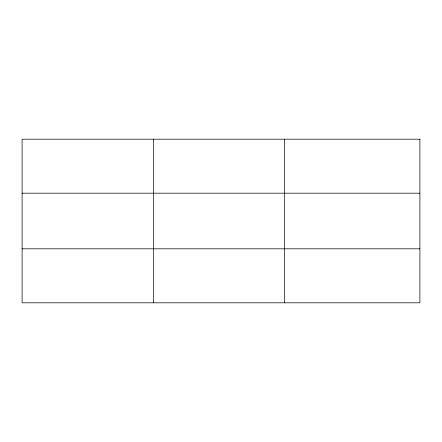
<?xml version="1.0" encoding="UTF-8"?>
<svg xmlns="http://www.w3.org/2000/svg" width="442" height="442" viewBox="0 0 442 442"><rect width="100%" height="100%" fill="white"/><g stroke="black" fill="none" stroke-linecap="round" stroke-linejoin="round"><path stroke-width="0.66" d="M153.374 302.809L153.374 139.191M284.648 302.809L284.648 139.191M22.1 193.187L419.9 193.187M22.1 248.813L419.9 248.813M419.9 139.191L419.9 302.809L22.1 302.809L22.1 139.191L419.9 139.191"/></g></svg>
